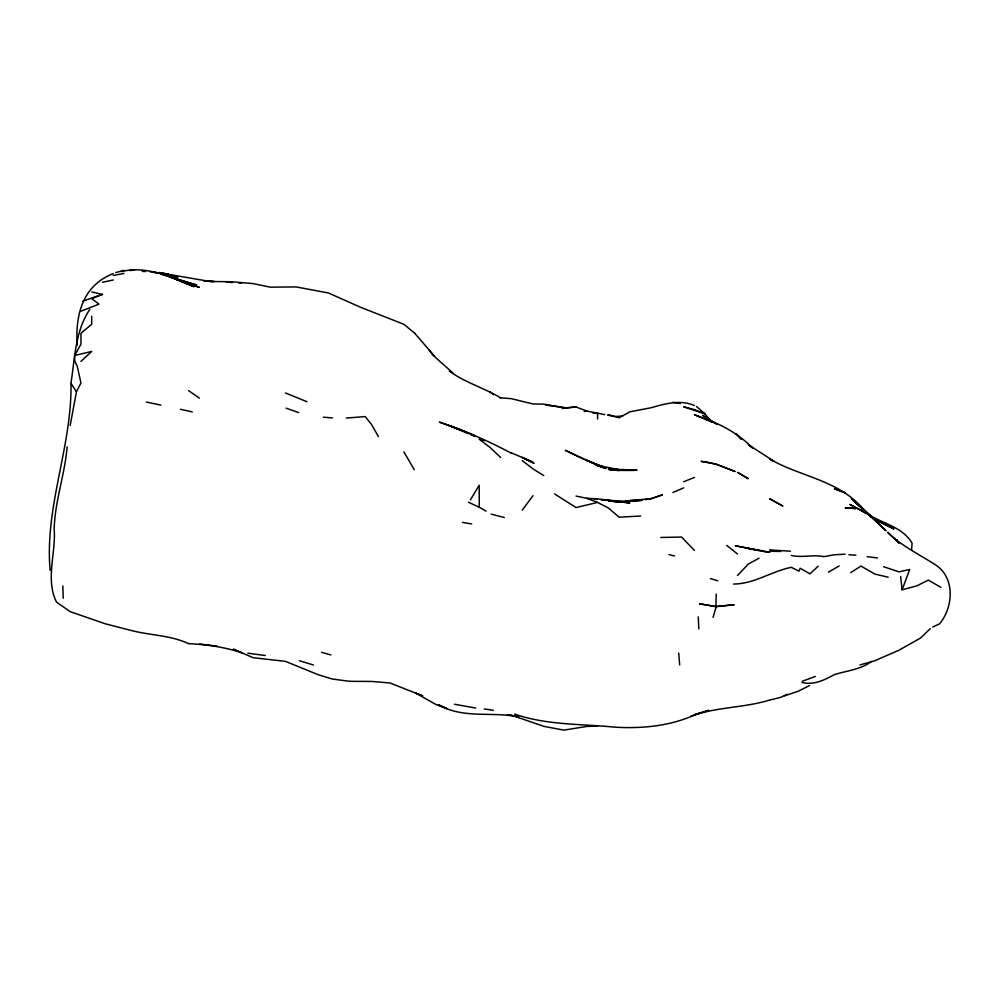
<?xml version="1.0" encoding="UTF-8"?>
<svg xmlns="http://www.w3.org/2000/svg" width="1000" height="1000" viewBox="0 0 1000 1000"><rect width="100%" height="100%" fill="white"/><g stroke="black" fill="none" stroke-linecap="round" stroke-linejoin="round"><path stroke-width="1.5" d="M715.975 606.512L699.438 603.763L715.837 606.712L734.175 604.712L715.975 606.512L716.188 594.087M77.2 345.138C75.2 314.9 82.537 285.6 113.238 273.587M89.75 309.5C75.163 331.175 75 357.638 71.05 382.438M911.587 550.337L912.062 543.138C902.513 526.912 882.862 523.675 868 514.225L877.425 520.763L893.713 528.875L877.425 520.763L866.663 513L871.65 516.763L854.775 501.637L871.175 517.038L851.413 498.413L886 530.812L855.9 501.737L863.125 509.25C839.85 480.45 800.238 476.725 769.788 459.062L773.988 461.287L748.263 444.6L751.875 447.537M67.125 446.838C64.875 474.562 54.925 501 54.175 528.888C56.1 553.175 45.15 579.338 56.513 602.1L70.188 611.663L105.138 623.75L134.438 631.3M70.188 425.45L76.463 391.737L80.95 382.987L77.287 366.4L74.675 360.662L74.662 355.487L80.95 344.212L80.95 333.288L91.713 324.237L91.713 316.25M713.062 617.388L715.975 607.525M940.95 587.388L928.325 580.1L916.8 585.875L902.113 589.825L909.712 569.462M470.412 499.85L479.188 485.288L479.263 507.163L486.062 511.175M522.238 510.175L533 495.65M737.5 575.5L748.263 564.087L759.025 558.2M930.225 628.7L920.475 638.1L898.95 650.2M818.15 566.2L809.925 573.875L800.125 568.225L798.988 571.138L791.312 567.35C771.612 571.25 754.212 583.987 733.575 584.038M80.95 361.375L91.713 351.438L74.662 355.487M871.438 661.475C860.825 669.613 846.775 670.688 834.375 674.6C824.538 680.05 813.587 685.4 802.075 682.45M850.75 572.6L860.95 566.05L874.85 574.075L888.188 577.2M828.475 572.163L839.188 565.925M809.575 685.525L798.05 691.312L784.425 695.875M121.425 271.637C147.2 264.738 172.237 278.938 196.75 285.012L163.388 274.825M787.275 694.275L780.55 697.387L769.788 700.05M932.625 627.062L939.562 623.875C952.938 607.725 955.35 579.587 937.125 565.95C920.537 554.938 902.038 546.475 887.688 532.362L898.95 542.9L896.475 539.712L897.95 542.413M898.3 650.512L874.463 660.863L859.963 664.912M672.925 492.475L683.688 487.85M683.688 481.763L694.45 477.425M698.487 713.263C672.575 725.763 643.363 728.925 614.875 727.15C581.3 723.825 546.9 725.312 514.6 714.075M91.713 291.925L102.487 294.375L91.713 298.637L99 304.15L80.95 311.188M802.25 681.3L815.35 676.438M82.575 301.212L102.487 294.375M690.65 716.3L708.525 710.362L694.45 714.875C718.787 707.038 744.788 707.588 769.188 700.2M115.8 272.562L124.012 270.363M694.45 405.538C680.6 399.5 665.588 403.562 651.8 407.55M129.537 270.538L134.775 269.837L131.9 270.462M640.638 516.013L619.113 517.212L608.35 507.962L597.587 502.425L576.05 507.55L554.525 493.9M909.4 569.538L898.95 571.875L883.6 566.7M102.487 282.262L113.25 279.988M651.275 407.713L629.875 411.8L619.113 417.775L608.35 414.6M113.25 275.45L124.012 273.45M824.112 556.625L834.375 554.775L845.138 554.2M645.238 499.613L651.4 498.612L662.163 494.9L651.4 498.612L629.875 500.575L642.15 500.112M584.2 411.475L586.825 411.062L604.725 414.625M562.212 408.488L576.05 406.975L586.825 411.062M619.113 470.675L608.35 469.2C610.538 471.45 667.325 470.037 614.9 469.6M142.463 270.975L145.538 270.725L142.463 270.788M545.625 405.062L565.288 407.8L576.05 406.975M625.15 501.5L641.712 500.375L624.987 501.525M622.663 416.05L614.738 416.525L607.587 415.163M597.587 726.125L586.825 726.438L563.925 730.125L543.763 726.338L511.475 715.188L507.362 714.65L518.663 716.95C492.275 711.275 463.013 719.212 438.488 704.7L446.9 708.562L436.138 704.613L415.613 693.05L422.587 695.837M346.3 418.062L365.262 416.575L371.562 424.562L378.4 436.587M153.95 272.438L167.062 273.95L177.825 277.25L167.062 274.113L154.225 272.275M163.988 273.938L167.062 273.95L158.837 272.55L170.787 275.15L164.125 274.012M350.238 681.325L371.175 681.425M769.788 552.238L735.312 545.763L767.188 552.212L770.738 551.25L780.55 551.475M629.625 469.787L609.288 469.375L612.1 469.487M213.15 281.562L203.825 280.925L214.625 281.512M629.875 501.5L601.287 499.963M592.925 413.025L597.587 413.263L597.587 419.05M576.062 496.075L586.812 498.312L597.587 498.85L629.875 502.975L608.35 500.55L617.625 501.85M142.4 271.363L145.45 271.537M150.025 271.8L154.6 272.05M226.462 282.2L232.512 282.538M238.562 282.875L241.588 283.038M790.487 551.188L769.788 549.95L770.987 550.013M848.9 554.75L855.9 555.2M265.325 655.537L247.862 653.2M499.85 397.75L511.475 398.7L533 403.975L543.763 404.125L565.237 407.812M323.312 417.212L332.463 417.925M371.987 681.45L390 682.987L422.6 695.863M615.15 501.475L608.35 500.863L619.113 502.013M823.6 556.6C812.837 554.35 802.075 558 791.312 555.438M660.775 537.475L681.562 537.05L694.45 550.425M867.062 556.688L877.425 557.913M199.6 644.062L217.062 646.125M611.425 468.8L619.113 469.762L595.562 464.875L606.038 468.587L597.575 465.688L604.312 467.388M594.237 499.062L597.062 499.425M350.025 681.375L332.287 679.025L318.225 674.712L285.45 661.375L253.162 657.688L233.3 649.175L242.4 652.975C225.125 647.15 206.975 644.475 188.588 643.675C171.575 635.65 152.975 635.487 134.987 631.375M484.225 708.962L493.325 710.325M160.912 274.188L167.062 275.163L161.938 274.337M672.925 402.3L680.288 403.537M475.725 708.062L454.525 704.25M462.4 522.375L471.7 523.962M748.263 548.562L759.025 550.513M146.325 402.038L160.9 405.125M167.062 274.113L210.113 281.488L231.637 281.737L253.162 283.6L270.262 287.162L296.212 286.938L328.5 293L360.788 307.362L403.85 324.288L414.688 333.175M180.425 409.288L192.237 411.887M668.925 554.612L674.538 556M491.138 514.113L504.325 517.55M321.525 652.312L330.925 654.95M710.413 578.575L717.738 580.763M299.375 660.738L313.5 665.013M511.475 453.3C488.363 440.988 464.312 430.375 439.438 422.125L457.663 428.675L461.587 430.375L446.9 424.725L468.425 433.675M286.1 408.162L298.688 412.575M285.45 392.962L306.975 401.725M586.812 498.312L597.587 502.425M500.712 397.875C484.113 387.875 465.175 382.65 449.375 371.15M457.663 428.488L474.25 435.5M511.475 452.9L533 461.987M585.138 459.85L603.025 466.863L586.825 460.375L596.15 464.55L565.288 450.325L583.763 459.263M471.075 434.862L475.037 436.637M480.325 439L484.288 440.775M468.425 502.2L479.188 507.238M710.312 421.5L694.45 414.688L712.987 421.938L716.762 424.425M543.763 475.575L533 468.9L522.238 460.588M188.588 390.662L199.35 398.15M712.362 422.375L702.75 415.425L712.987 421.938L705.212 418.675C723.175 425.325 739.675 434.7 753.075 448.512M866.663 513L871.75 516.7M479.188 439.212L489.95 447.362L500.712 457.55M712.387 422.15L705.212 416.475L712.113 422.438L704.875 413.812L696.575 406.562M453.125 373.125L436.138 358.075L414.762 333.3M726.737 545.4L737.5 553.987M489.95 391.8L493.462 394.663M863.037 509.3L866.663 512.863M741.112 439.038L736 433.512L741.413 439.263M898.95 542.9L896.188 539.875L898.112 542.212M429 349.762L433.6 355.988M76.463 391.737L71 383.4C72.05 446.45 44.475 506.65 50.125 570.2M403.85 451.875L414.288 469.738M900.65 576.55L902.113 589.825M678.688 653.025L679.7 664.862M698.25 616.862L698.825 628.962M62.862 586.013L63.188 598.25M846.237 507.85L845.138 507.788L855.9 508.575L846.237 507.85M707.525 462.375L701.087 461.325L715.975 464.1L734.85 471.463L715.975 464.1L707.525 462.375M694.45 409.637L683.688 406.788L704.875 413.812L694.45 409.637M199.35 287.337L181.325 281.488L167.062 275.487L193.875 286.675L181.325 281.488L199.35 287.337M168.962 276.2L160.263 273.363L177.825 279.9L168.962 276.2M835.138 489.012L834.375 488.725L845.138 492.825L835.138 489.012M522.238 457.45L533.85 463.225L522.238 457.45M861.225 510.35L849.912 504.45L866.663 513.65L861.225 510.35M782.712 505.975L769.788 498.85L782.712 505.975M746.125 477.375L737.5 472.362L748.263 478.725L746.125 477.375"/></g></svg>
